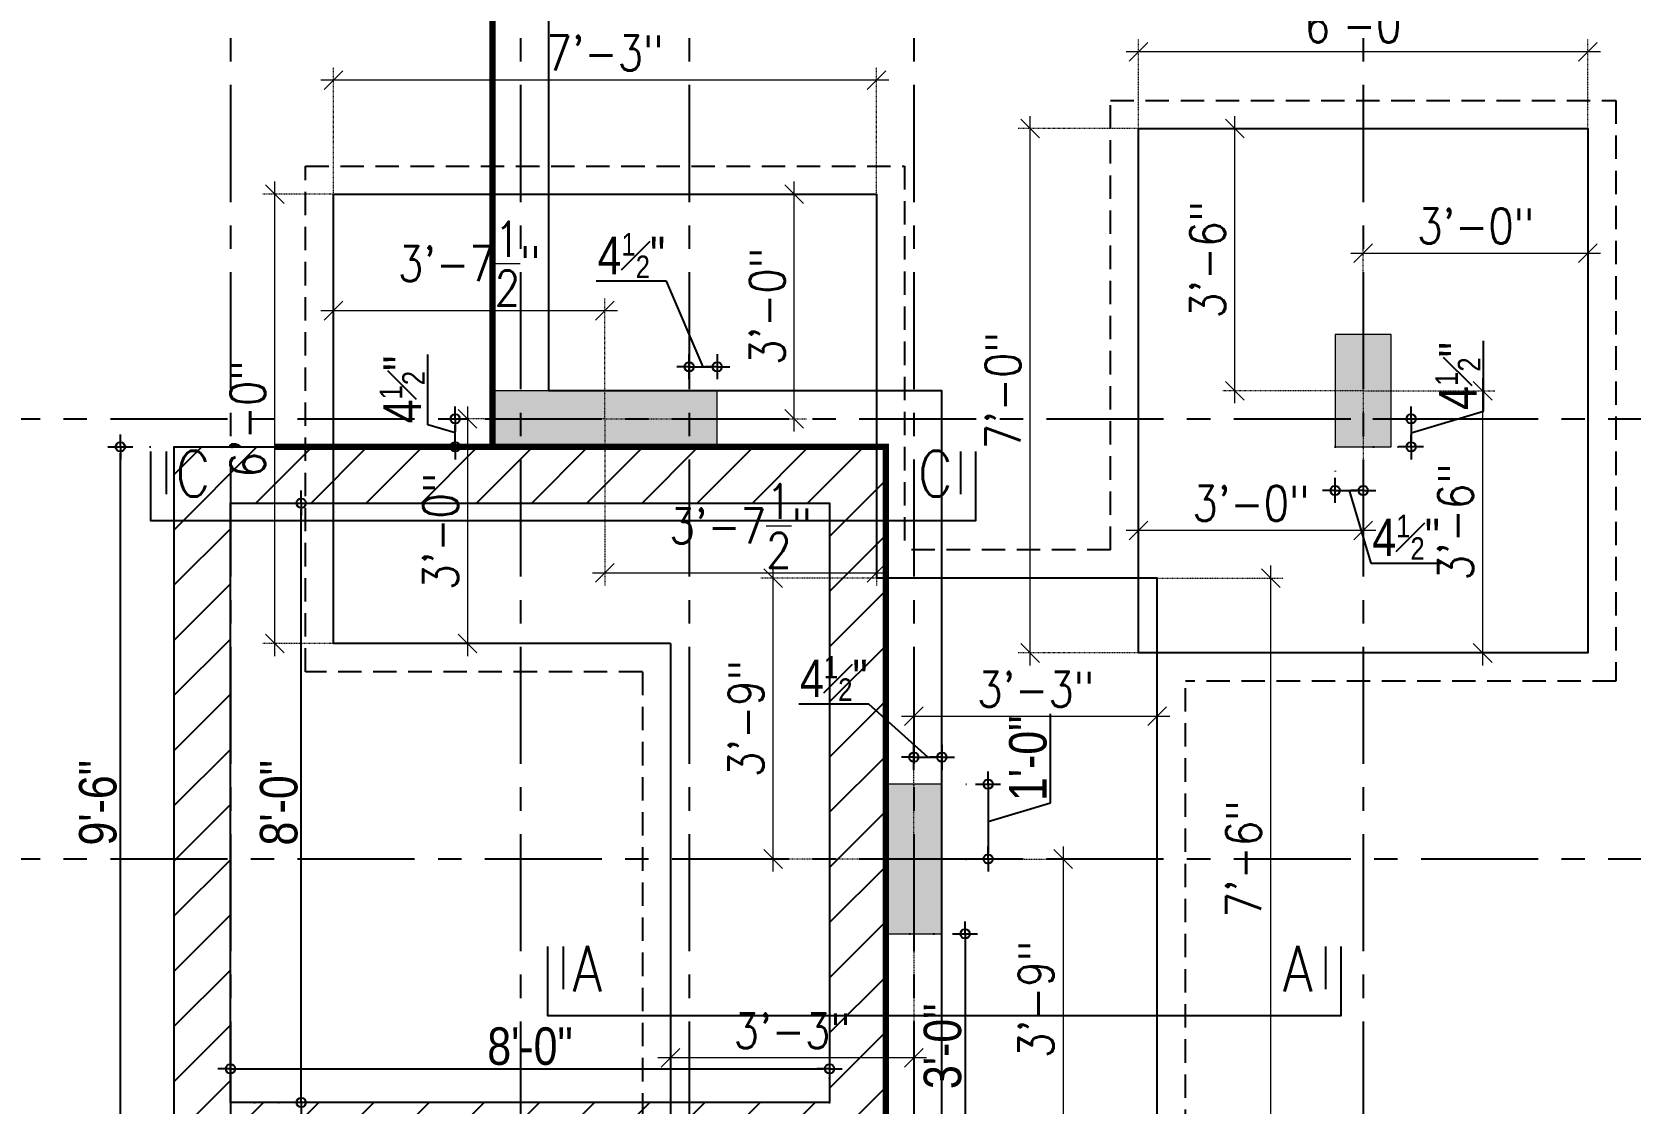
# Model space of a CAD drawing. Header units: inches. Extents: x 1259 to 4988, y 1085 to 3652.
# Drawn here: x 1844.6 to 2100.7, y 2461.2 to 2632.8 of the extents above; entities that cross this region are included whole.
import ezdxf
from ezdxf.enums import TextEntityAlignment as Align

# ---------------------------------------------------------------- set-up
doc = ezdxf.new("R2010")
doc.units = ezdxf.units.IN
doc.header["$LTSCALE"] = 15
doc.header["$MEASUREMENT"] = 0
doc.header["$PDMODE"] = 2
for name, pattern in [('CENTER', [2, 1.25, -0.25, 0.25, -0.25]), ('DOT', [0.25, 0, -0.25]), ('DOT2', [0.125, 0, -0.125]), ('HIDDEN', [0.375, 0.25, -0.125])]:
    doc.linetypes.add(name, pattern=pattern)
for name, color, linetype in [('_COL. HATCH_140', 252, 'Continuous'), ('CENTER', 30, 'CENTER'), ('DIMENSION', 160, 'Continuous'), ('FOT_LN', 242, 'Continuous'), ('SEC_LN', 154, 'Continuous'), ('Wall', 7, 'Continuous')]:
    doc.layers.add(name, color=color, linetype=linetype)
for name, color, linetype, lineweight in [('COL', 7, 'Continuous', 30), ('COLUMN', 7, 'Continuous', 25), ('F DIM', 251, 'Continuous', 18), ('PCC_LN', 1, 'HIDDEN', 25)]:
    doc.layers.add(name, color=color, linetype=linetype, lineweight=lineweight)
doc.styles.add('Q1', font='g13f12d.shx', dxfattribs={"width": 0.8})
doc.styles.add('swis721cnbt', font='swissc.ttf')
doc.styles.add('VMS-ROMANS', font='romans.shx', dxfattribs={"width": 0.85})
doc.dimstyles.new('BH-STD', dxfattribs={"dimtxt": 10, "dimasz": 5, "dimexe": 0, "dimexo": 4, "dimgap": 2, "dimtad": 1, "dimzin": 1, "dimdsep": 46, "dimlunit": 4, "dimtxsty": 'Q1', "dimblk": 'ARCHTICK', "dimcen": 1, "dimdle": 4, "dimclrd": 250, "dimclre": 250, "dimclrt": 256, "dimadec": 0, "dimazin": 0, "dimtfac": 1, "dimtofl": 0, "dimtmove": 0, "dimatfit": 3, "dimfxl": 0.18, "dimtolj": 1, "dimtzin": 0, "dimlwd": -1, "dimlwe": -1, "dimarcsym": 0})
doc.dimstyles.get("Standard").update_dxf_attribs({"dimtxt": 6, "dimasz": 1, "dimexe": 0, "dimexo": 0, "dimgap": 0.5, "dimtad": 1, "dimdec": 1, "dimzin": 3, "dimdsep": 46, "dimlunit": 4, "dimtxsty": 'swis721cnbt', "dimblk": 'rp', "dimcen": 0.09, "dimclrd": 251, "dimclre": 3, "dimclrt": 160, "dimadec": 0, "dimazin": 0, "dimtfac": 0.6, "dimtdec": 1, "dimtofl": 0, "dimtmove": 0, "dimatfit": 3, "dimfxl": 9, "dimfrac": 1, "dimtolj": 1, "dimtzin": 0, "dimlwd": -1, "dimlwe": -1, "dimarcsym": 0})

# ---------------------------------------------------------------- blocks, each defined once
blk = doc.blocks.new('rp')
for p, q in [((0, 0), (-2, 0)), ((0, 2), (0, -2)), ((0, 0), (2, 0))]:
    blk.add_line(p, q)
blk.add_circle((0, 0), 0.75)
blk = doc.blocks.new('*D155')
at = {"layer": 'Defpoints', "color": 0, "transparency": 16777216}
for p in [(2059.57, 2570.78), (2059.57, 2566.28), (2065.6, 2566.28)]:
    blk.add_point(p, dxfattribs=at)
at = {"layer": 'DIMENSION', "color": 251, "transparency": 16777216}
for p, q in [((2077.23, 2572.02), (2077.23, 2583.28)), ((2065.6, 2568.53), (2077.23, 2572.02)), ((2065.6, 2569.78), (2065.6, 2567.28))]:
    blk.add_line(p, q, dxfattribs=at)
at = {"layer": 'DIMENSION', "color": 3, "linetype": 'DOT', "transparency": 16777216}
for p, q in [((2059.57, 2570.78), (2065.6, 2570.78)), ((2059.57, 2566.28), (2065.6, 2566.28))]:
    blk.add_line(p, q, dxfattribs=at)
at = {"layer": 'DIMENSION', "color": 251, "transparency": 16777216}
for p, rotation in [((2065.6, 2570.78), 90), ((2065.6, 2566.28), 270)]:
    blk.add_blockref('rp', p, dxfattribs=dict(at, rotation=rotation))
at = {"layer": 'DIMENSION', "color": 160, "transparency": 16777216, "insert": (2073.1, 2577.65), "char_height": 6, "attachment_point": 5, "rotation": 90, "style": 'swis721cnbt'}
blk.add_mtext('\\A1;4{\\H0.6x;\\S1#2;}"', dxfattribs=at)
blk = doc.blocks.new('*D159')
at = {"layer": 'Defpoints', "color": 0, "transparency": 16777216}
for p in [(1990.44, 2512.28), (1990.44, 2500.28), (1997.83, 2500.28)]:
    blk.add_point(p, dxfattribs=at)
at = {"layer": 'DIMENSION', "color": 251, "transparency": 16777216}
for p, q in [((2007.81, 2509.28), (2007.81, 2523.54)), ((1997.83, 2511.28), (1997.83, 2501.28)), ((1997.83, 2506.28), (2007.81, 2509.28))]:
    blk.add_line(p, q, dxfattribs=at)
at = {"layer": 'DIMENSION', "color": 3, "linetype": 'DOT', "transparency": 16777216}
for p, q in [((1990.44, 2512.28), (1997.83, 2512.28)), ((1990.44, 2500.28), (1997.83, 2500.28))]:
    blk.add_line(p, q, dxfattribs=at)
at = {"layer": 'DIMENSION', "color": 251, "transparency": 16777216}
for p, rotation in [((1997.83, 2512.28), 90), ((1997.83, 2500.28), 270)]:
    blk.add_blockref('rp', p, dxfattribs=dict(at, rotation=rotation))
at = {"layer": 'DIMENSION', "color": 160, "transparency": 16777216, "insert": (2004.24, 2516.41), "char_height": 6, "attachment_point": 5, "rotation": 90, "style": 'swis721cnbt'}
blk.add_mtext('\\A1;1\'-0"', dxfattribs=at)
blk = doc.blocks.new('*D186')
at = {"layer": 'Defpoints', "color": 0, "transparency": 16777216}
for p in [(1954.44, 2579.12), (1949.94, 2575.28), (1954.44, 2575.28)]:
    blk.add_point(p, dxfattribs=at)
at = {"layer": 'DIMENSION', "color": 251, "transparency": 16777216}
for p, q in [((1946.31, 2592.81), (1935.05, 2592.81)), ((1952.19, 2579.12), (1946.31, 2592.81)), ((1950.94, 2579.12), (1953.44, 2579.12))]:
    blk.add_line(p, q, dxfattribs=at)
at = {"layer": 'DIMENSION', "color": 3, "linetype": 'DOT', "transparency": 16777216}
for p, q in [((1949.94, 2575.28), (1949.94, 2579.12)), ((1954.44, 2575.28), (1954.44, 2579.12))]:
    blk.add_line(p, q, dxfattribs=at)
at = {"layer": 'DIMENSION', "color": 251, "transparency": 16777216, "rotation": 180}
blk.add_blockref('rp', (1949.94, 2579.12), dxfattribs=at)
at = {"layer": 'DIMENSION', "color": 251, "transparency": 16777216}
blk.add_blockref('rp', (1954.44, 2579.12), dxfattribs=at)
at = {"layer": 'DIMENSION', "color": 160, "transparency": 16777216, "insert": (1940.68, 2596.94), "char_height": 6, "attachment_point": 5, "style": 'swis721cnbt'}
blk.add_mtext('\\A1;4{\\H0.6x;\\S1#2;}"', dxfattribs=at)
blk = doc.blocks.new('*D187')
at = {"layer": 'Defpoints', "color": 0, "transparency": 16777216}
for p in [(1912.46, 2570.78), (1918.44, 2570.78), (1918.44, 2566.28)]:
    blk.add_point(p, dxfattribs=at)
at = {"layer": 'DIMENSION', "color": 251, "transparency": 16777216}
for p, q in [((1908.09, 2569.85), (1908.09, 2581.11)), ((1912.46, 2568.53), (1908.09, 2569.85)), ((1912.46, 2567.28), (1912.46, 2569.78))]:
    blk.add_line(p, q, dxfattribs=at)
at = {"layer": 'DIMENSION', "color": 3, "linetype": 'DOT', "transparency": 16777216}
for p, q in [((1918.44, 2570.78), (1912.46, 2570.78)), ((1918.44, 2566.28), (1912.46, 2566.28))]:
    blk.add_line(p, q, dxfattribs=at)
at = {"layer": 'DIMENSION', "color": 251, "transparency": 16777216}
for p, rotation in [((1912.46, 2570.78), 90), ((1912.46, 2566.28), 270)]:
    blk.add_blockref('rp', p, dxfattribs=dict(at, rotation=rotation))
at = {"layer": 'DIMENSION', "color": 160, "transparency": 16777216, "insert": (1903.96, 2575.48), "char_height": 6, "attachment_point": 5, "rotation": 90, "style": 'swis721cnbt'}
blk.add_mtext('\\A1;4{\\H0.6x;\\S1#2;}"', dxfattribs=at)
blk = doc.blocks.new('*D188')
at = {"layer": 'Defpoints', "color": 0, "transparency": 16777216}
for p in [(1990.44, 2516.59), (1985.94, 2512.28), (1990.44, 2512.28)]:
    blk.add_point(p, dxfattribs=at)
at = {"layer": 'DIMENSION', "color": 251, "transparency": 16777216}
for p, q in [((1978.75, 2525.09), (1967.49, 2525.09)), ((1988.19, 2516.59), (1978.75, 2525.09)), ((1986.94, 2516.59), (1989.44, 2516.59))]:
    blk.add_line(p, q, dxfattribs=at)
at = {"layer": 'DIMENSION', "color": 3, "linetype": 'DOT', "transparency": 16777216}
for p, q in [((1985.94, 2512.28), (1985.94, 2516.59)), ((1990.44, 2512.28), (1990.44, 2516.59))]:
    blk.add_line(p, q, dxfattribs=at)
at = {"layer": 'DIMENSION', "color": 251, "transparency": 16777216, "rotation": 180}
blk.add_blockref('rp', (1985.94, 2516.59), dxfattribs=at)
at = {"layer": 'DIMENSION', "color": 251, "transparency": 16777216}
blk.add_blockref('rp', (1990.44, 2516.59), dxfattribs=at)
at = {"layer": 'DIMENSION', "color": 160, "transparency": 16777216, "insert": (1973.12, 2529.21), "char_height": 6, "attachment_point": 5, "style": 'swis721cnbt'}
blk.add_mtext('\\A1;4{\\H0.6x;\\S1#2;}"', dxfattribs=at)
blk = doc.blocks.new('RTGHRTHTYJY')
at = {"layer": '_COL. HATCH_140', "ltscale": 9}
for points in [[(230846.77, -72096.07), (230855.77, -72096.07), (230855.77, -72078.07), (230846.77, -72078.07)], [(230711.78, -72087.07), (230711.78, -72096.07), (230747.77, -72096.07), (230747.77, -72087.07)], [(230774.77, -72174.07), (230783.77, -72174.07), (230783.77, -72150.07), (230774.77, -72150.07)]]:
    blk.add_hatch(color=256, dxfattribs=at).paths.add_polyline_path(points)
at = {"layer": 'COL', "lineweight": 13}
for points in [[(230846.77, -72096.07), (230855.77, -72096.07), (230855.77, -72078.07), (230846.77, -72078.07)], [(230711.78, -72087.07), (230711.78, -72096.07), (230747.77, -72096.07), (230747.77, -72087.07)], [(230774.77, -72174.07), (230783.77, -72174.07), (230783.77, -72150.07), (230774.77, -72150.07)]]:
    blk.add_lwpolyline(points, close=True, dxfattribs=at)
blk = doc.blocks.new('_OBLIQUE')
at = {"color": 0, "linetype": 'ByBlock'}
blk.add_line((-0.5, -0.5), (0.5, 0.5), dxfattribs=at)
blk = doc.blocks.new('*D43')
at = {"layer": 'Defpoints', "color": 0, "ltscale": 0.005, "transparency": 16777216}
for p in [(163450.54, -67424.64), (163450.54, -67436.91), (163522.54, -67436.91)]:
    blk.add_point(p, dxfattribs=at)
at = {"layer": 'F DIM', "color": 7, "linetype": 'DOT2', "ltscale": 0.005, "transparency": 16777216}
for p, q in [((163450.54, -67436.91), (163450.54, -67422.64)), ((163522.54, -67436.91), (163522.54, -67422.64))]:
    blk.add_line(p, q, dxfattribs=at)
at = {"layer": 'F DIM', "color": 7, "ltscale": 0.005, "transparency": 16777216}
blk.add_line((163524.54, -67424.64), (163448.54, -67424.64), dxfattribs=at)
at = {"layer": 'F DIM', "color": 7, "ltscale": 0.005, "transparency": 16777216, "xscale": 3, "yscale": 3, "zscale": 3, "rotation": 180}
blk.add_blockref('_OBLIQUE', (163450.54, -67424.64), dxfattribs=at)
at = {"layer": 'F DIM', "color": 7, "ltscale": 0.005, "transparency": 16777216, "xscale": 3, "yscale": 3, "zscale": 3}
blk.add_blockref('_OBLIQUE', (163522.54, -67424.64), dxfattribs=at)
at = {"layer": 'F DIM', "color": 0, "ltscale": 0.005, "transparency": 16777216, "insert": (163486.54, -67420.31), "char_height": 5.6, "attachment_point": 5, "style": 'VMS-ROMANS'}
blk.add_mtext('\\A1;6\'-0"', dxfattribs=at)
blk = doc.blocks.new('*D55')
at = {"layer": 'Defpoints', "color": 0, "ltscale": 0.005, "transparency": 16777216}
for p in [(163453.54, -67508.91), (163471.71, -67508.91), (163453.54, -67598.91)]:
    blk.add_point(p, dxfattribs=at)
at = {"layer": 'F DIM', "color": 7, "ltscale": 0.005, "transparency": 16777216}
blk.add_line((163471.71, -67600.91), (163471.71, -67506.91), dxfattribs=at)
at = {"layer": 'F DIM', "color": 7, "linetype": 'DOT2', "ltscale": 0.005, "transparency": 16777216}
for p, q in [((163453.54, -67508.91), (163473.71, -67508.91)), ((163453.54, -67598.91), (163473.71, -67598.91))]:
    blk.add_line(p, q, dxfattribs=at)
at = {"layer": 'F DIM', "color": 7, "ltscale": 0.005, "transparency": 16777216, "xscale": 3, "yscale": 3, "zscale": 3}
for p, rotation in [((163471.71, -67508.91), 90), ((163471.71, -67598.91), 270)]:
    blk.add_blockref('_OBLIQUE', p, dxfattribs=dict(at, rotation=rotation))
at = {"layer": 'F DIM', "color": 0, "ltscale": 0.005, "transparency": 16777216, "insert": (163467.37, -67553.91), "char_height": 5.6, "attachment_point": 5, "rotation": 90, "style": 'VMS-ROMANS'}
blk.add_mtext('\\A1;7\'-6"', dxfattribs=at)
blk = doc.blocks.new('*D56')
at = {"layer": 'Defpoints', "color": 0, "ltscale": 0.005, "transparency": 16777216}
for p in [(163321.54, -67429.16), (163321.54, -67447.41), (163408.54, -67447.41)]:
    blk.add_point(p, dxfattribs=at)
at = {"layer": 'F DIM', "color": 7, "linetype": 'DOT2', "ltscale": 0.005, "transparency": 16777216}
for p, q in [((163321.54, -67447.41), (163321.54, -67427.16)), ((163408.54, -67447.41), (163408.54, -67427.16))]:
    blk.add_line(p, q, dxfattribs=at)
at = {"layer": 'F DIM', "color": 7, "ltscale": 0.005, "transparency": 16777216}
blk.add_line((163410.54, -67429.16), (163319.54, -67429.16), dxfattribs=at)
at = {"layer": 'F DIM', "color": 7, "ltscale": 0.005, "transparency": 16777216, "xscale": 3, "yscale": 3, "zscale": 3, "rotation": 180}
blk.add_blockref('_OBLIQUE', (163321.54, -67429.16), dxfattribs=at)
at = {"layer": 'F DIM', "color": 7, "ltscale": 0.005, "transparency": 16777216, "xscale": 3, "yscale": 3, "zscale": 3}
blk.add_blockref('_OBLIQUE', (163408.54, -67429.16), dxfattribs=at)
at = {"layer": 'F DIM', "color": 0, "ltscale": 0.005, "transparency": 16777216, "insert": (163365.04, -67424.83), "char_height": 5.6, "attachment_point": 5, "style": 'VMS-ROMANS'}
blk.add_mtext('\\A1;7\'-3"', dxfattribs=at)
blk = doc.blocks.new('*D57')
at = {"layer": 'Defpoints', "color": 0, "ltscale": 0.005, "transparency": 16777216}
for p in [(163312.16, -67447.41), (163321.54, -67447.41), (163321.54, -67519.41)]:
    blk.add_point(p, dxfattribs=at)
at = {"layer": 'F DIM', "color": 7, "ltscale": 0.005, "transparency": 16777216}
blk.add_line((163312.16, -67521.41), (163312.16, -67445.41), dxfattribs=at)
at = {"layer": 'F DIM', "color": 7, "linetype": 'DOT2', "ltscale": 0.005, "transparency": 16777216}
for p, q in [((163321.54, -67447.41), (163310.16, -67447.41)), ((163321.54, -67519.41), (163310.16, -67519.41))]:
    blk.add_line(p, q, dxfattribs=at)
at = {"layer": 'F DIM', "color": 7, "ltscale": 0.005, "transparency": 16777216, "xscale": 3, "yscale": 3, "zscale": 3}
for p, rotation in [((163312.16, -67447.41), 90), ((163312.16, -67519.41), 270)]:
    blk.add_blockref('_OBLIQUE', p, dxfattribs=dict(at, rotation=rotation))
at = {"layer": 'F DIM', "color": 0, "ltscale": 0.005, "transparency": 16777216, "insert": (163307.82, -67483.41), "char_height": 5.6, "attachment_point": 5, "rotation": 90, "style": 'VMS-ROMANS'}
blk.add_mtext('\\A1;6\'-0"', dxfattribs=at)
blk = doc.blocks.new('*D58')
at = {"layer": 'Defpoints', "color": 0, "ltscale": 0.005, "transparency": 16777216}
for p in [(163365.04, -67483.41), (163408.54, -67483.41), (163408.54, -67508.09)]:
    blk.add_point(p, dxfattribs=at)
at = {"layer": 'F DIM', "color": 7, "linetype": 'DOT2', "ltscale": 0.005, "transparency": 16777216}
for p, q in [((163365.04, -67483.41), (163365.04, -67510.09)), ((163408.54, -67483.41), (163408.54, -67510.09))]:
    blk.add_line(p, q, dxfattribs=at)
at = {"layer": 'F DIM', "color": 7, "ltscale": 0.005, "transparency": 16777216}
blk.add_line((163363.04, -67508.09), (163410.54, -67508.09), dxfattribs=at)
at = {"layer": 'F DIM', "color": 7, "ltscale": 0.005, "transparency": 16777216, "xscale": 3, "yscale": 3, "zscale": 3, "rotation": 180}
blk.add_blockref('_OBLIQUE', (163365.04, -67508.09), dxfattribs=at)
at = {"layer": 'F DIM', "color": 7, "ltscale": 0.005, "transparency": 16777216, "xscale": 3, "yscale": 3, "zscale": 3}
blk.add_blockref('_OBLIQUE', (163408.54, -67508.09), dxfattribs=at)
at = {"layer": 'F DIM', "color": 0, "ltscale": 0.005, "transparency": 16777216, "insert": (163386.79, -67500.55), "char_height": 5.6, "attachment_point": 5, "style": 'VMS-ROMANS'}
blk.add_mtext('\\A1;3\'-7{\\H1.000000x;\\S1/2;}"', dxfattribs=at)
blk = doc.blocks.new('*D59')
at = {"layer": 'Defpoints', "color": 0, "ltscale": 0.005, "transparency": 16777216}
for p in [(163321.54, -67466.08), (163321.54, -67483.41), (163365.04, -67483.41)]:
    blk.add_point(p, dxfattribs=at)
at = {"layer": 'F DIM', "color": 7, "linetype": 'DOT2', "ltscale": 0.005, "transparency": 16777216}
for p, q in [((163321.54, -67483.41), (163321.54, -67464.08)), ((163365.04, -67483.41), (163365.04, -67464.08))]:
    blk.add_line(p, q, dxfattribs=at)
at = {"layer": 'F DIM', "color": 7, "ltscale": 0.005, "transparency": 16777216}
blk.add_line((163367.04, -67466.08), (163319.54, -67466.08), dxfattribs=at)
at = {"layer": 'F DIM', "color": 7, "ltscale": 0.005, "transparency": 16777216, "xscale": 3, "yscale": 3, "zscale": 3, "rotation": 180}
blk.add_blockref('_OBLIQUE', (163321.54, -67466.08), dxfattribs=at)
at = {"layer": 'F DIM', "color": 7, "ltscale": 0.005, "transparency": 16777216, "xscale": 3, "yscale": 3, "zscale": 3}
blk.add_blockref('_OBLIQUE', (163365.04, -67466.08), dxfattribs=at)
at = {"layer": 'F DIM', "color": 0, "ltscale": 0.005, "transparency": 16777216, "insert": (163343.29, -67458.55), "char_height": 5.6, "attachment_point": 5, "style": 'VMS-ROMANS'}
blk.add_mtext('\\A1;3\'-7{\\H1.000000x;\\S1/2;}"', dxfattribs=at)
blk = doc.blocks.new('*D60')
at = {"layer": 'Defpoints', "color": 0, "ltscale": 0.005, "transparency": 16777216}
for p in [(163365.04, -67483.41), (163343.04, -67519.41), (163365.04, -67519.41)]:
    blk.add_point(p, dxfattribs=at)
at = {"layer": 'F DIM', "color": 7, "ltscale": 0.005, "transparency": 16777216}
blk.add_line((163343.04, -67481.41), (163343.04, -67521.41), dxfattribs=at)
at = {"layer": 'F DIM', "color": 7, "linetype": 'DOT2', "ltscale": 0.005, "transparency": 16777216}
for p, q in [((163365.04, -67483.41), (163341.04, -67483.41)), ((163365.04, -67519.41), (163341.04, -67519.41))]:
    blk.add_line(p, q, dxfattribs=at)
at = {"layer": 'F DIM', "color": 7, "ltscale": 0.005, "transparency": 16777216, "xscale": 3, "yscale": 3, "zscale": 3}
for p, rotation in [((163343.04, -67483.41), 90), ((163343.04, -67519.41), 270)]:
    blk.add_blockref('_OBLIQUE', p, dxfattribs=dict(at, rotation=rotation))
at = {"layer": 'F DIM', "color": 0, "ltscale": 0.005, "transparency": 16777216, "insert": (163338.71, -67501.41), "char_height": 5.6, "attachment_point": 5, "rotation": 90, "style": 'VMS-ROMANS'}
blk.add_mtext('\\A1;3\'-0"', dxfattribs=at)
blk = doc.blocks.new('*D61')
at = {"layer": 'Defpoints', "color": 0, "ltscale": 0.005, "transparency": 16777216}
for p in [(163365.04, -67447.41), (163395.38, -67447.41), (163365.04, -67483.41)]:
    blk.add_point(p, dxfattribs=at)
at = {"layer": 'F DIM', "color": 7, "ltscale": 0.005, "transparency": 16777216}
blk.add_line((163395.38, -67485.41), (163395.38, -67445.41), dxfattribs=at)
at = {"layer": 'F DIM', "color": 7, "linetype": 'DOT2', "ltscale": 0.005, "transparency": 16777216}
for p, q in [((163365.04, -67447.41), (163397.38, -67447.41)), ((163365.04, -67483.41), (163397.38, -67483.41))]:
    blk.add_line(p, q, dxfattribs=at)
at = {"layer": 'F DIM', "color": 7, "ltscale": 0.005, "transparency": 16777216, "xscale": 3, "yscale": 3, "zscale": 3}
for p, rotation in [((163395.38, -67447.41), 90), ((163395.38, -67483.41), 270)]:
    blk.add_blockref('_OBLIQUE', p, dxfattribs=dict(at, rotation=rotation))
at = {"layer": 'F DIM', "color": 0, "ltscale": 0.005, "transparency": 16777216, "insert": (163391.04, -67465.41), "char_height": 5.6, "attachment_point": 5, "rotation": 90, "style": 'VMS-ROMANS'}
blk.add_mtext('\\A1;3\'-0"', dxfattribs=at)
blk = doc.blocks.new('*D62')
at = {"layer": 'Defpoints', "color": 0, "ltscale": 0.005, "transparency": 16777216}
for p in [(163414.54, -67553.91), (163414.54, -67598.91), (163438.45, -67598.91)]:
    blk.add_point(p, dxfattribs=at)
at = {"layer": 'F DIM', "color": 7, "ltscale": 0.005, "transparency": 16777216}
blk.add_line((163438.45, -67551.91), (163438.45, -67600.91), dxfattribs=at)
at = {"layer": 'F DIM', "color": 7, "linetype": 'DOT2', "ltscale": 0.005, "transparency": 16777216}
for p, q in [((163414.54, -67553.91), (163440.45, -67553.91)), ((163414.54, -67598.91), (163440.45, -67598.91))]:
    blk.add_line(p, q, dxfattribs=at)
at = {"layer": 'F DIM', "color": 7, "ltscale": 0.005, "transparency": 16777216, "xscale": 3, "yscale": 3, "zscale": 3}
for p, rotation in [((163438.45, -67553.91), 90), ((163438.45, -67598.91), 270)]:
    blk.add_blockref('_OBLIQUE', p, dxfattribs=dict(at, rotation=rotation))
at = {"layer": 'F DIM', "color": 0, "ltscale": 0.005, "transparency": 16777216, "insert": (163434.11, -67576.41), "char_height": 5.6, "attachment_point": 5, "rotation": 90, "style": 'VMS-ROMANS'}
blk.add_mtext('\\A1;3\'-9"', dxfattribs=at)
blk = doc.blocks.new('*D63')
at = {"layer": 'Defpoints', "color": 0, "ltscale": 0.005, "transparency": 16777216}
for p in [(163391.99, -67508.91), (163414.54, -67508.91), (163414.54, -67553.91)]:
    blk.add_point(p, dxfattribs=at)
at = {"layer": 'F DIM', "color": 7, "ltscale": 0.005, "transparency": 16777216}
blk.add_line((163391.99, -67555.91), (163391.99, -67506.91), dxfattribs=at)
at = {"layer": 'F DIM', "color": 7, "linetype": 'DOT2', "ltscale": 0.005, "transparency": 16777216}
for p, q in [((163414.54, -67508.91), (163389.99, -67508.91)), ((163414.54, -67553.91), (163389.99, -67553.91))]:
    blk.add_line(p, q, dxfattribs=at)
at = {"layer": 'F DIM', "color": 7, "ltscale": 0.005, "transparency": 16777216, "xscale": 3, "yscale": 3, "zscale": 3}
for p, rotation in [((163391.99, -67508.91), 90), ((163391.99, -67553.91), 270)]:
    blk.add_blockref('_OBLIQUE', p, dxfattribs=dict(at, rotation=rotation))
at = {"layer": 'F DIM', "color": 0, "ltscale": 0.005, "transparency": 16777216, "insert": (163387.66, -67531.41), "char_height": 5.6, "attachment_point": 5, "rotation": 90, "style": 'VMS-ROMANS'}
blk.add_mtext('\\A1;3\'-9"', dxfattribs=at)
blk = doc.blocks.new('*D64')
at = {"layer": 'Defpoints', "color": 0, "ltscale": 0.005, "transparency": 16777216}
for p in [(163453.54, -67531.04), (163414.54, -67553.91), (163453.54, -67553.91)]:
    blk.add_point(p, dxfattribs=at)
at = {"layer": 'F DIM', "color": 7, "linetype": 'DOT2', "ltscale": 0.005, "transparency": 16777216}
for p, q in [((163414.54, -67553.91), (163414.54, -67529.04)), ((163453.54, -67553.91), (163453.54, -67529.04))]:
    blk.add_line(p, q, dxfattribs=at)
at = {"layer": 'F DIM', "color": 7, "ltscale": 0.005, "transparency": 16777216}
blk.add_line((163412.54, -67531.04), (163455.54, -67531.04), dxfattribs=at)
at = {"layer": 'F DIM', "color": 7, "ltscale": 0.005, "transparency": 16777216, "xscale": 3, "yscale": 3, "zscale": 3, "rotation": 180}
blk.add_blockref('_OBLIQUE', (163414.54, -67531.04), dxfattribs=at)
at = {"layer": 'F DIM', "color": 7, "ltscale": 0.005, "transparency": 16777216, "xscale": 3, "yscale": 3, "zscale": 3}
blk.add_blockref('_OBLIQUE', (163453.54, -67531.04), dxfattribs=at)
at = {"layer": 'F DIM', "color": 0, "ltscale": 0.005, "transparency": 16777216, "insert": (163434.04, -67526.71), "char_height": 5.6, "attachment_point": 5, "style": 'VMS-ROMANS'}
blk.add_mtext('\\A1;3\'-3"', dxfattribs=at)
blk = doc.blocks.new('*D65')
at = {"layer": 'Defpoints', "color": 0, "ltscale": 0.005, "transparency": 16777216}
for p in [(163375.54, -67553.91), (163414.54, -67553.91), (163375.54, -67585.76)]:
    blk.add_point(p, dxfattribs=at)
at = {"layer": 'F DIM', "color": 7, "linetype": 'DOT2', "ltscale": 0.005, "transparency": 16777216}
for p, q in [((163375.54, -67553.91), (163375.54, -67587.76)), ((163414.54, -67553.91), (163414.54, -67587.76))]:
    blk.add_line(p, q, dxfattribs=at)
at = {"layer": 'F DIM', "color": 7, "ltscale": 0.005, "transparency": 16777216}
blk.add_line((163416.54, -67585.76), (163373.54, -67585.76), dxfattribs=at)
at = {"layer": 'F DIM', "color": 7, "ltscale": 0.005, "transparency": 16777216, "xscale": 3, "yscale": 3, "zscale": 3, "rotation": 180}
blk.add_blockref('_OBLIQUE', (163375.54, -67585.76), dxfattribs=at)
at = {"layer": 'F DIM', "color": 7, "ltscale": 0.005, "transparency": 16777216, "xscale": 3, "yscale": 3, "zscale": 3}
blk.add_blockref('_OBLIQUE', (163414.54, -67585.76), dxfattribs=at)
at = {"layer": 'F DIM', "color": 0, "ltscale": 0.005, "transparency": 16777216, "insert": (163395.04, -67581.43), "char_height": 5.6, "attachment_point": 5, "style": 'VMS-ROMANS'}
blk.add_mtext('\\A1;3\'-3"', dxfattribs=at)
blk = doc.blocks.new('*D66')
at = {"layer": 'Defpoints', "color": 0, "ltscale": 0.005, "transparency": 16777216}
for p in [(163486.54, -67478.91), (163486.54, -67520.91), (163505.67, -67520.91)]:
    blk.add_point(p, dxfattribs=at)
at = {"layer": 'F DIM', "color": 7, "ltscale": 0.005, "transparency": 16777216}
blk.add_line((163505.67, -67476.91), (163505.67, -67522.91), dxfattribs=at)
at = {"layer": 'F DIM', "color": 7, "linetype": 'DOT2', "ltscale": 0.005, "transparency": 16777216}
for p, q in [((163486.54, -67478.91), (163507.67, -67478.91)), ((163486.54, -67520.91), (163507.67, -67520.91))]:
    blk.add_line(p, q, dxfattribs=at)
at = {"layer": 'F DIM', "color": 7, "ltscale": 0.005, "transparency": 16777216, "xscale": 3, "yscale": 3, "zscale": 3}
for p, rotation in [((163505.67, -67478.91), 90), ((163505.67, -67520.91), 270)]:
    blk.add_blockref('_OBLIQUE', p, dxfattribs=dict(at, rotation=rotation))
at = {"layer": 'F DIM', "color": 0, "ltscale": 0.005, "transparency": 16777216, "insert": (163501.34, -67499.91), "char_height": 5.6, "attachment_point": 5, "rotation": 90, "style": 'VMS-ROMANS'}
blk.add_mtext('\\A1;3\'-6"', dxfattribs=at)
blk = doc.blocks.new('*D67')
at = {"layer": 'Defpoints', "color": 0, "ltscale": 0.005, "transparency": 16777216}
for p in [(163465.95, -67436.91), (163486.54, -67436.91), (163486.54, -67478.91)]:
    blk.add_point(p, dxfattribs=at)
at = {"layer": 'F DIM', "color": 7, "ltscale": 0.005, "transparency": 16777216}
blk.add_line((163465.95, -67480.91), (163465.95, -67434.91), dxfattribs=at)
at = {"layer": 'F DIM', "color": 7, "linetype": 'DOT2', "ltscale": 0.005, "transparency": 16777216}
for p, q in [((163486.54, -67436.91), (163463.95, -67436.91)), ((163486.54, -67478.91), (163463.95, -67478.91))]:
    blk.add_line(p, q, dxfattribs=at)
at = {"layer": 'F DIM', "color": 7, "ltscale": 0.005, "transparency": 16777216, "xscale": 3, "yscale": 3, "zscale": 3}
for p, rotation in [((163465.95, -67436.91), 90), ((163465.95, -67478.91), 270)]:
    blk.add_blockref('_OBLIQUE', p, dxfattribs=dict(at, rotation=rotation))
at = {"layer": 'F DIM', "color": 0, "ltscale": 0.005, "transparency": 16777216, "insert": (163461.62, -67457.91), "char_height": 5.6, "attachment_point": 5, "rotation": 90, "style": 'VMS-ROMANS'}
blk.add_mtext('\\A1;3\'-6"', dxfattribs=at)
blk = doc.blocks.new('*D68')
at = {"layer": 'Defpoints', "color": 0, "ltscale": 0.005, "transparency": 16777216}
for p in [(163522.54, -67456.85), (163486.54, -67478.91), (163522.54, -67478.91)]:
    blk.add_point(p, dxfattribs=at)
at = {"layer": 'F DIM', "color": 7, "linetype": 'DOT2', "ltscale": 0.005, "transparency": 16777216}
for p, q in [((163486.54, -67478.91), (163486.54, -67454.85)), ((163522.54, -67478.91), (163522.54, -67454.85))]:
    blk.add_line(p, q, dxfattribs=at)
at = {"layer": 'F DIM', "color": 7, "ltscale": 0.005, "transparency": 16777216}
blk.add_line((163484.54, -67456.85), (163524.54, -67456.85), dxfattribs=at)
at = {"layer": 'F DIM', "color": 7, "ltscale": 0.005, "transparency": 16777216, "xscale": 3, "yscale": 3, "zscale": 3, "rotation": 180}
blk.add_blockref('_OBLIQUE', (163486.54, -67456.85), dxfattribs=at)
at = {"layer": 'F DIM', "color": 7, "ltscale": 0.005, "transparency": 16777216, "xscale": 3, "yscale": 3, "zscale": 3}
blk.add_blockref('_OBLIQUE', (163522.54, -67456.85), dxfattribs=at)
at = {"layer": 'F DIM', "color": 0, "ltscale": 0.005, "transparency": 16777216, "insert": (163504.54, -67452.52), "char_height": 5.6, "attachment_point": 5, "style": 'VMS-ROMANS'}
blk.add_mtext('\\A1;3\'-0"', dxfattribs=at)
blk = doc.blocks.new('*D69')
at = {"layer": 'Defpoints', "color": 0, "ltscale": 0.005, "transparency": 16777216}
for p in [(163450.54, -67478.91), (163486.54, -67478.91), (163450.54, -67501.29)]:
    blk.add_point(p, dxfattribs=at)
at = {"layer": 'F DIM', "color": 7, "linetype": 'DOT2', "ltscale": 0.005, "transparency": 16777216}
for p, q in [((163450.54, -67478.91), (163450.54, -67503.29)), ((163486.54, -67478.91), (163486.54, -67503.29))]:
    blk.add_line(p, q, dxfattribs=at)
at = {"layer": 'F DIM', "color": 7, "ltscale": 0.005, "transparency": 16777216}
blk.add_line((163488.54, -67501.29), (163448.54, -67501.29), dxfattribs=at)
at = {"layer": 'F DIM', "color": 7, "ltscale": 0.005, "transparency": 16777216, "xscale": 3, "yscale": 3, "zscale": 3, "rotation": 180}
blk.add_blockref('_OBLIQUE', (163450.54, -67501.29), dxfattribs=at)
at = {"layer": 'F DIM', "color": 7, "ltscale": 0.005, "transparency": 16777216, "xscale": 3, "yscale": 3, "zscale": 3}
blk.add_blockref('_OBLIQUE', (163486.54, -67501.29), dxfattribs=at)
at = {"layer": 'F DIM', "color": 0, "ltscale": 0.005, "transparency": 16777216, "insert": (163468.54, -67496.96), "char_height": 5.6, "attachment_point": 5, "style": 'VMS-ROMANS'}
blk.add_mtext('\\A1;3\'-0"', dxfattribs=at)
blk = doc.blocks.new('*D92')
at = {"layer": 'Defpoints', "color": 0, "ltscale": 0.005, "transparency": 16777216}
for p in [(163433.15, -67436.91), (163450.54, -67436.91), (163450.54, -67520.91)]:
    blk.add_point(p, dxfattribs=at)
at = {"layer": 'F DIM', "color": 7, "ltscale": 0.005, "transparency": 16777216}
blk.add_line((163433.15, -67522.91), (163433.15, -67434.91), dxfattribs=at)
at = {"layer": 'F DIM', "color": 7, "linetype": 'DOT2', "ltscale": 0.005, "transparency": 16777216}
for p, q in [((163450.54, -67436.91), (163431.15, -67436.91)), ((163450.54, -67520.91), (163431.15, -67520.91))]:
    blk.add_line(p, q, dxfattribs=at)
at = {"layer": 'F DIM', "color": 7, "ltscale": 0.005, "transparency": 16777216, "xscale": 3, "yscale": 3, "zscale": 3}
for p, rotation in [((163433.15, -67436.91), 90), ((163433.15, -67520.91), 270)]:
    blk.add_blockref('_OBLIQUE', p, dxfattribs=dict(at, rotation=rotation))
at = {"layer": 'F DIM', "color": 0, "ltscale": 0.005, "transparency": 16777216, "insert": (163428.82, -67478.91), "char_height": 5.6, "attachment_point": 5, "rotation": 90, "style": 'VMS-ROMANS'}
blk.add_mtext('\\A1;7\'-0"', dxfattribs=at)
blk = doc.blocks.new('*D216')
at = {"layer": 'Defpoints', "color": 0, "transparency": 16777216}
for p in [(2053.44, 2566.28), (2057.94, 2566.28), (2057.94, 2559.31)]:
    blk.add_point(p, dxfattribs=at)
at = {"layer": 'DIMENSION', "color": 3, "linetype": 'DOT', "transparency": 16777216}
for p, q in [((2053.44, 2566.28), (2053.44, 2559.31)), ((2057.94, 2566.28), (2057.94, 2559.31))]:
    blk.add_line(p, q, dxfattribs=at)
at = {"layer": 'DIMENSION', "color": 251, "transparency": 16777216}
for p, q in [((2054.44, 2559.31), (2056.94, 2559.31)), ((2055.69, 2559.31), (2059.18, 2547.68)), ((2059.18, 2547.68), (2070.44, 2547.68))]:
    blk.add_line(p, q, dxfattribs=at)
at = {"layer": 'DIMENSION', "color": 251, "transparency": 16777216, "rotation": 180}
blk.add_blockref('rp', (2053.44, 2559.31), dxfattribs=at)
at = {"layer": 'DIMENSION', "color": 251, "transparency": 16777216}
blk.add_blockref('rp', (2057.94, 2559.31), dxfattribs=at)
at = {"layer": 'DIMENSION', "color": 160, "transparency": 16777216, "insert": (2064.81, 2551.81), "char_height": 6, "attachment_point": 5, "style": 'swis721cnbt'}
blk.add_mtext('\\A1;4{\\H0.6x;\\S1#2;}"', dxfattribs=at)
blk = doc.blocks.new('*D217')
at = {"layer": 'Defpoints', "color": 0, "transparency": 16777216}
for p in [(1858.8, 2566.28), (1867.44, 2566.28), (1867.44, 2452.28)]:
    blk.add_point(p, dxfattribs=at)
at = {"layer": 'DIMENSION', "color": 3, "linetype": 'DOT', "transparency": 16777216}
for p, q in [((1867.44, 2566.28), (1858.8, 2566.28)), ((1867.44, 2452.28), (1858.8, 2452.28))]:
    blk.add_line(p, q, dxfattribs=at)
at = {"layer": 'DIMENSION', "color": 251, "transparency": 16777216}
blk.add_line((1858.8, 2453.28), (1858.8, 2565.28), dxfattribs=at)
for p, rotation in [((1858.8, 2566.28), 90), ((1858.8, 2452.28), 270)]:
    blk.add_blockref('rp', p, dxfattribs=dict(at, rotation=rotation))
at = {"layer": 'DIMENSION', "color": 160, "transparency": 16777216, "insert": (1855.22, 2509.28), "char_height": 6, "attachment_point": 5, "rotation": 90, "style": 'swis721cnbt'}
blk.add_mtext('\\A1;9\'-6"', dxfattribs=at)
blk = doc.blocks.new('*D218')
at = {"layer": 'Defpoints', "color": 0, "transparency": 16777216}
for p in [(1876.44, 2557.28), (1887.79, 2557.28), (1876.44, 2461.28)]:
    blk.add_point(p, dxfattribs=at)
at = {"layer": 'DIMENSION', "color": 3, "linetype": 'DOT', "transparency": 16777216}
for p, q in [((1876.44, 2557.28), (1887.79, 2557.28)), ((1876.44, 2461.28), (1887.79, 2461.28))]:
    blk.add_line(p, q, dxfattribs=at)
at = {"layer": 'DIMENSION', "color": 251, "transparency": 16777216}
blk.add_line((1887.79, 2462.28), (1887.79, 2556.28), dxfattribs=at)
for p, rotation in [((1887.79, 2557.28), 90), ((1887.79, 2461.28), 270)]:
    blk.add_blockref('rp', p, dxfattribs=dict(at, rotation=rotation))
at = {"layer": 'DIMENSION', "color": 160, "transparency": 16777216, "insert": (1884.21, 2509.28), "char_height": 6, "attachment_point": 5, "rotation": 90, "style": 'swis721cnbt'}
blk.add_mtext('\\A1;8\'-0"', dxfattribs=at)
blk = doc.blocks.new('*D220')
at = {"layer": 'Defpoints', "color": 0, "transparency": 16777216}
for p in [(1972.44, 2466.69), (1876.44, 2461.28), (1972.44, 2461.28)]:
    blk.add_point(p, dxfattribs=at)
at = {"layer": 'DIMENSION', "color": 3, "linetype": 'DOT', "transparency": 16777216}
for p, q in [((1876.44, 2461.28), (1876.44, 2466.69)), ((1972.44, 2461.28), (1972.44, 2466.69))]:
    blk.add_line(p, q, dxfattribs=at)
at = {"layer": 'DIMENSION', "color": 251, "transparency": 16777216}
blk.add_line((1877.44, 2466.69), (1971.44, 2466.69), dxfattribs=at)
at = {"layer": 'DIMENSION', "color": 251, "transparency": 16777216, "rotation": 180}
blk.add_blockref('rp', (1876.44, 2466.69), dxfattribs=at)
at = {"layer": 'DIMENSION', "color": 251, "transparency": 16777216}
blk.add_blockref('rp', (1972.44, 2466.69), dxfattribs=at)
at = {"layer": 'DIMENSION', "color": 160, "transparency": 16777216, "insert": (1924.44, 2470.27), "char_height": 6, "attachment_point": 5, "style": 'swis721cnbt'}
blk.add_mtext('\\A1;8\'-0"', dxfattribs=at)
blk = doc.blocks.new('*D221')
at = {"layer": 'Defpoints', "color": 0, "transparency": 16777216}
for p in [(1981.44, 2488.28), (1981.44, 2452.28), (1994.14, 2452.28)]:
    blk.add_point(p, dxfattribs=at)
at = {"layer": 'DIMENSION', "color": 3, "linetype": 'DOT', "transparency": 16777216}
for p, q in [((1981.44, 2488.28), (1994.14, 2488.28)), ((1981.44, 2452.28), (1994.14, 2452.28))]:
    blk.add_line(p, q, dxfattribs=at)
at = {"layer": 'DIMENSION', "color": 251, "transparency": 16777216}
blk.add_line((1994.14, 2487.28), (1994.14, 2453.28), dxfattribs=at)
for p, rotation in [((1994.14, 2488.28), 90), ((1994.14, 2452.28), 270)]:
    blk.add_blockref('rp', p, dxfattribs=dict(at, rotation=rotation))
at = {"layer": 'DIMENSION', "color": 160, "transparency": 16777216, "insert": (1990.56, 2470.28), "char_height": 6, "attachment_point": 5, "rotation": 90, "style": 'swis721cnbt'}
blk.add_mtext('\\A1;3\'-0"', dxfattribs=at)
blk = doc.blocks.new('GERFGERGER')
at = {"layer": 'FOT_LN'}
blk.add_lwpolyline([(163450.535, -67436.907), (163522.535, -67436.907), (163522.535, -67520.907), (163450.535, -67520.907)], close=True, dxfattribs=at)
for points in [[(163375.535, -67519.407), (163321.536, -67519.407), (163321.536, -67447.407), (163408.536, -67447.407), (163408.536, -67508.907)], [(163375.535, -67519.407), (163375.535, -67598.907), (163453.535, -67598.907), (163453.535, -67508.907), (163408.536, -67508.907)]]:
    blk.add_lwpolyline(points, dxfattribs=at)
at = {"layer": 'PCC_LN', "color": 64}
for points in [[(163446.035, -67504.407), (163446.035, -67432.407), (163527.035, -67432.407), (163527.035, -67525.407), (163458.035, -67525.407)], [(163371.035, -67523.907), (163317.036, -67523.907), (163317.036, -67442.907), (163413.036, -67442.907), (163413.036, -67504.407)], [(163446.035, -67504.407), (163413.036, -67504.407)], [(163371.035, -67523.907), (163371.035, -67603.407), (163458.035, -67603.407), (163458.035, -67525.407)]]:
    blk.add_lwpolyline(points, dxfattribs=at)
at = {"layer": 'SEC_LN'}
for p, q in [((163294.739, -67488.639, 0), (163294.739, -67495.477, 0)), ((163421.984, -67488.639, 0), (163421.984, -67495.477, 0)), ((163358.338, -67567.934, 0), (163358.338, -67574.772, 0)), ((163480.484, -67567.934, 0), (163480.484, -67574.772, 0))]:
    blk.add_line(p, q, dxfattribs=at)
at = {"layer": 'SEC_LN', "elevation": 0}
for points in [[(163424.436, -67488.639), (163424.436, -67499.728), (163292.286, -67499.728), (163292.286, -67488.639)], [(163482.936, -67567.934), (163482.936, -67579.023), (163355.886, -67579.023), (163355.886, -67567.934)]]:
    blk.add_lwpolyline(points, dxfattribs=at)
at = {"layer": 'Wall'}
blk.add_blockref('RTGHRTHTYJY', (-67364.739, 4608.166), dxfattribs=at)
at = {"layer": 'SEC_LN', "style": 'VMS-ROMANS', "width": 0.85}
for s, p in [('C', (163296.228, -67498.037, 0)), ('C', (163415.176, -67498.037, 0)), ('A', (163359.827, -67577.331, 0)), ('A', (163473.676, -67577.331, 0))]:
    blk.add_text(s, height=7.301, dxfattribs=at).set_placement(p, align=Align.BOTTOM_LEFT)
at = {"layer": 'F DIM', "color": 0, "ltscale": 0.005}
for base, p1, p2, picture, middle in [((163450.535, -67424.645), (163522.535, -67436.907), (163450.535, -67436.907), '*D43', (163486.535, -67420.311)), ((163321.536, -67429.164), (163408.536, -67447.407), (163321.536, -67447.407), '*D56', (163365.036, -67424.831)), ((163522.535, -67456.851), (163486.535, -67478.907), (163522.535, -67478.907), '*D68', (163504.535, -67452.518)), ((163321.536, -67466.085), (163365.036, -67483.407), (163321.536, -67483.407), '*D59', (163343.286, -67458.551)), ((163450.535, -67501.293), (163486.535, -67478.907), (163450.535, -67478.907), '*D69', (163468.535, -67496.96)), ((163408.536, -67508.088), (163365.036, -67483.407), (163408.536, -67483.407), '*D58', (163386.786, -67500.555)), ((163453.535, -67531.042), (163414.535, -67553.907), (163453.535, -67553.907), '*D64', (163434.035, -67526.709)), ((163375.535, -67585.762), (163414.535, -67553.907), (163375.535, -67553.907), '*D65', (163395.035, -67581.428))]:
    dim = blk.add_linear_dim(base=base, p1=p1, p2=p2, dimstyle='BH-STD', override={"dimtxt": 5.6, "dimasz": 3, "dimexe": 2, "dimexo": 0, "dimgap": 1, "dimtxsty": 'VMS-ROMANS', "dimblk1": 'OBLIQUE', "dimblk2": 'OBLIQUE', "dimsah": 1, "dimdle": 2, "dimclrd": 7, "dimclre": 7, "dimclrt": 0, "dimfxl": 100, "dimfxlon": 1}, dxfattribs=at)
    dim.commit()
    dim.dimension.update_dxf_attribs({"geometry": picture, "text_midpoint": middle})
for base, p1, p2, picture, middle in [((163433.15, -67436.907), (163450.535, -67520.907), (163450.535, -67436.907), '*D92', (163428.817, -67478.907)), ((163465.951, -67436.907), (163486.535, -67478.907), (163486.535, -67436.907), '*D67', (163461.617, -67457.907)), ((163395.378, -67447.407), (163365.036, -67483.407), (163365.036, -67447.407), '*D61', (163391.044, -67465.407)), ((163505.671, -67520.907), (163486.535, -67478.907), (163486.535, -67520.907), '*D66', (163501.338, -67499.907)), ((163343.043, -67519.407), (163365.036, -67483.407), (163365.036, -67519.407), '*D60', (163338.71, -67501.407)), ((163391.99, -67508.907), (163414.535, -67553.907), (163414.535, -67508.907), '*D63', (163387.657, -67531.407)), ((163471.708, -67508.907), (163453.535, -67598.907), (163453.535, -67508.907), '*D55', (163467.375, -67553.907)), ((163438.446, -67598.907), (163414.535, -67553.907), (163414.535, -67598.907), '*D62', (163434.113, -67576.407))]:
    dim = blk.add_linear_dim(base=base, p1=p1, p2=p2, angle=90, dimstyle='BH-STD', override={"dimtxt": 5.6, "dimasz": 3, "dimexe": 2, "dimexo": 0, "dimgap": 1, "dimtxsty": 'VMS-ROMANS', "dimblk1": 'OBLIQUE', "dimblk2": 'OBLIQUE', "dimsah": 1, "dimdle": 2, "dimclrd": 7, "dimclre": 7, "dimclrt": 0, "dimfxl": 100, "dimfxlon": 1}, dxfattribs=at)
    dim.commit()
    dim.dimension.update_dxf_attribs({"geometry": picture, "text_midpoint": middle})
dim = blk.add_linear_dim(base=(163312.158, -67447.407), p1=(163321.536, -67519.407), p2=(163321.536, -67447.407), angle=90, dimstyle='BH-STD', override={"dimtxt": 5.6, "dimasz": 3, "dimexe": 2, "dimexo": 0, "dimgap": 1, "dimtxsty": 'VMS-ROMANS', "dimblk1": 'OBLIQUE', "dimblk2": 'OBLIQUE', "dimsah": 1, "dimdle": 2, "dimclrd": 7, "dimclre": 7, "dimclrt": 0, "dimfxl": 100, "dimfxlon": 1}, dxfattribs=at)
dim.commit()
dim.dimension.update_dxf_attribs({"geometry": '*D57', "text_midpoint": (163312.158, -67483.407), "dimtype": 128})

msp = doc.modelspace()

# ---------------------------------------------------------------- hatches: boundary and pattern name
at = {"layer": 'COLUMN'}
h = msp.add_hatch(dxfattribs=at)
h.set_pattern_fill('ANSI31', color=1, scale=50)
h.set_pattern_definition([(45, (-228566.616, 81796.389), (-4.41941738, 4.41941738), [])])
h.paths.add_polyline_path([(1867.44, 2566.283), (1981.44, 2566.283), (1981.44, 2452.283), (1867.44, 2452.283)])
h.paths.add_polyline_path([(1876.44, 2557.283), (1972.44, 2557.283), (1972.44, 2461.283), (1876.44, 2461.283)], flags=16)

# ---------------------------------------------------------------- linework, layer by layer
at = {"layer": 'CENTER'}
for p, q in [((1876.44, 3254.263), (1876.44, 1756.865)), ((1922.93, 3254.263), (1922.93, 1756.865)), ((1949.94, 3254.263), (1949.94, 1756.865)), ((1985.94, 3254.263, 0), (1985.94, 1756.865, 0)), ((2057.94, 3254.263), (2057.94, 1756.865)), ((1617.199, 2570.783), (2824.44, 2570.783)), ((1617.199, 2500.283), (2824.44, 2500.283))]:
    msp.add_line(p, q, dxfattribs=at)
at = {"layer": 'COLUMN', "color": 1}
for points in [[(1867.44, 2566.283), (1981.44, 2566.283), (1981.44, 2452.283), (1867.44, 2452.283)], [(1876.44, 2557.283), (1972.44, 2557.283), (1972.44, 2461.283), (1876.44, 2461.283)]]:
    msp.add_lwpolyline(points, close=True, dxfattribs=at)
at = {"layer": 'DIMENSION', "const_width": 1}
msp.add_lwpolyline([(2359.44, 2272.283), (2167.44, 2272.283), (2167.44, 2212.283), (1981.44, 2212.283), (1981.44, 2566.283), (1883.562, 2566.283), (1918.44, 2566.283), (1918.44, 2704.281), (1963.44, 2704.281), (1963.44, 2827.283), (1871.94, 2827.283), (1871.94, 3025.283)], dxfattribs=at)
at = {"layer": 'Wall'}
for points in [[(2359.44, 2212.283), (2359.44, 2272.283), (2167.44, 2272.283), (2167.44, 2212.283), (1981.44, 2212.283), (1981.44, 2566.283), (1918.44, 2566.283), (1918.442, 2704.281), (1963.44, 2704.281), (1963.44, 2827.283), (1871.94, 2827.283), (1871.94, 3025.283), (2132.94, 3025.283), (2132.94, 3154.694), (2378.94, 3152.767), (2378.94, 3025.283), (2639.94, 3025.283), (2639.94, 2827.283), (2593.44, 2827.283), (2593.44, 2575.283), (2639.94, 2575.283), (2639.94, 2365.283), (2593.44, 2365.283), (2593.441, 2212.283)], [(2368.44, 2221.283), (2368.44, 2281.283), (2158.44, 2281.283), (2158.44, 2221.283), (1990.44, 2221.283), (1990.44, 2575.283), (1927.441, 2575.283), (1927.442, 2695.281), (1972.44, 2695.281), (1972.44, 2836.283), (1880.94, 2836.283), (1880.94, 3016.283), (2141.94, 3016.283), (2141.94, 3145.623), (2369.94, 3143.837), (2369.94, 3016.283), (2630.94, 3016.283), (2630.94, 2836.283), (2584.44, 2836.283), (2584.44, 2566.283), (2630.94, 2566.283), (2630.94, 2374.283), (2584.44, 2374.283), (2584.441, 2221.283)]]:
    msp.add_lwpolyline(points, close=True, dxfattribs=at)

# ---------------------------------------------------------------- block references
at = {"layer": 'DIMENSION'}
msp.add_blockref('GERFGERGER', (-161428.595, 70054.19), dxfattribs=at)

# ---------------------------------------------------------------- dimensions: what is measured, and where the dimension line sits
for base, p1, p2, picture, middle in [((1954.44, 2579.123), (1949.94, 2575.283), (1954.44, 2575.283), '*D186', (1945.814, 2592.809)), ((1990.44, 2516.586), (1985.94, 2512.283), (1990.44, 2512.283), '*D188', (1978.25, 2525.087))]:
    dim = msp.add_linear_dim(base=base, p1=p1, p2=p2, dimstyle='Standard', override={"dimtmove": 1, "dimfxl": 0.179688}, dxfattribs=at)
    dim.commit()
    dim.dimension.update_dxf_attribs({"geometry": picture, "text_midpoint": middle, "dimtype": 160})
for base, p1, p2, angle, override, picture, middle in [((2065.599, 2566.283), (2059.565, 2570.783), (2059.565, 2566.283), 90, {"dimtmove": 1, "dimfxl": 0.179688}, '*D155', (2073.101, 2572.521)), ((1912.462, 2570.783), (1918.44, 2566.283), (1918.44, 2570.783), 90, {"dimtmove": 1, "dimfxl": 0.179688}, '*D187', (1903.961, 2570.345)), ((1858.803, 2566.283), (1867.44, 2452.283), (1867.44, 2566.283), 90, {"dimfxl": 0.179688}, '*D217', (1855.223, 2509.283)), ((2057.94, 2559.308), (2053.44, 2566.283), (2057.94, 2566.283), 180, {"dimtmove": 1, "dimfxl": 0.179688}, '*D216', (2059.678, 2551.807)), ((1887.788, 2557.283), (1876.44, 2461.283), (1876.44, 2557.283), 90, {"dimfxl": 0.179688}, '*D218', (1884.208, 2509.283)), ((1997.825, 2500.283), (1990.44, 2512.283), (1990.44, 2500.283), 90, {"dimtmove": 1, "dimfxl": 0.179688}, '*D159', (2004.235, 2509.78)), ((1994.137, 2452.283), (1981.44, 2488.283), (1981.44, 2452.283), 90, {"dimfxl": 0.179688}, '*D221', (1990.561, 2470.283))]:
    dim = msp.add_linear_dim(base=base, p1=p1, p2=p2, angle=angle, dimstyle='Standard', override=override, dxfattribs=at)
    dim.commit()
    dim.dimension.update_dxf_attribs({"geometry": picture, "text_midpoint": middle})
dim = msp.add_linear_dim(base=(1972.44, 2466.689), p1=(1876.44, 2461.283), p2=(1972.44, 2461.283), dimstyle='Standard', override={"dimfxl": 0.179688}, dxfattribs=at)
dim.commit()
dim.dimension.update_dxf_attribs({"geometry": '*D220', "text_midpoint": (1924.44, 2470.269)})

doc.saveas('drawing.dxf')
